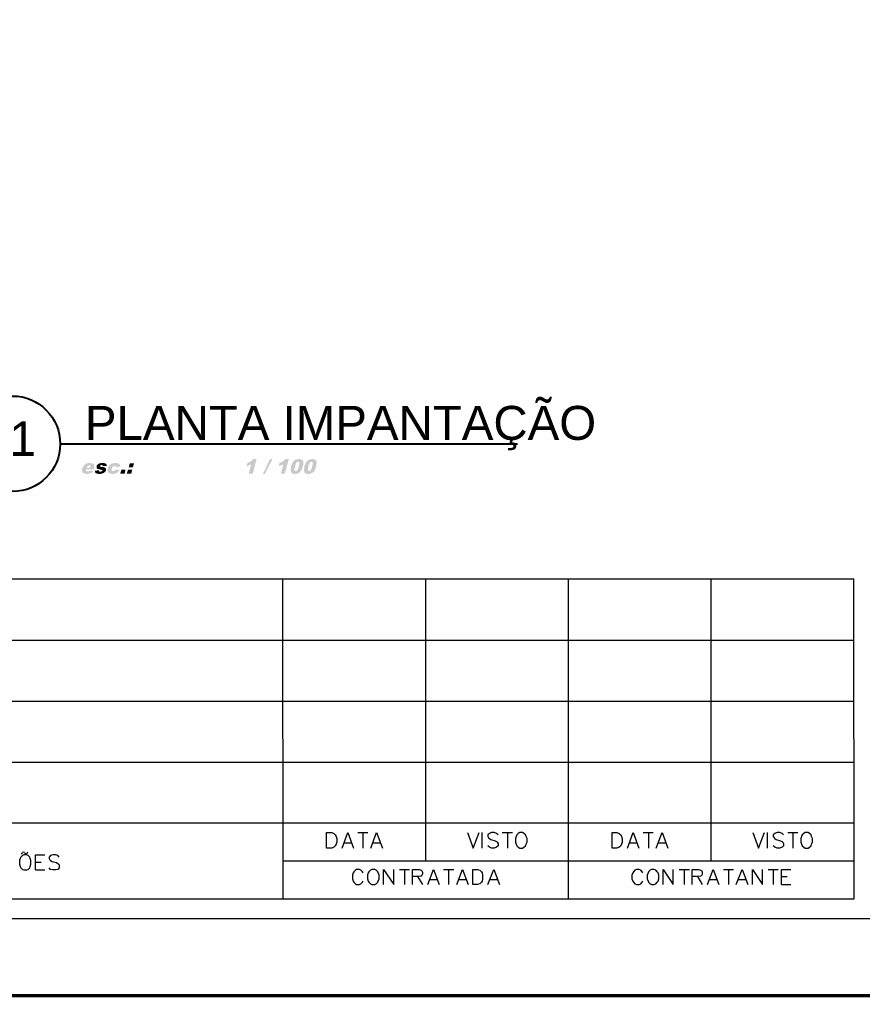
# Model space of a CAD drawing. Header units: millimetres. Extents: x 2928 to 3112, y 1220 to 1280.
# Drawn here: x 2983.33 to 2994.48, y 1220.29 to 1233.19 of the extents above; entities that cross this region are included whole.
import ezdxf
from ezdxf.xclip import XClip

# ---------------------------------------------------------------- set-up
doc = ezdxf.new("R2010")
doc.units = ezdxf.units.MM
doc.styles.add('Arial$001', font='arial.ttf', dxfattribs={"height": 3.564})

# ---------------------------------------------------------------- blocks, each defined once
blk = doc.blocks.new('MF1454BF0')
at = {"color": 7, "linetype": 'Continuous', "lineweight": 9, "true_color": 0x000007}
blk.add_lwpolyline([(840.46, 593.82), (0.56, 593.82), (0.56, 0.62), (840.46, 0.62)], close=True, dxfattribs=at)

msp = doc.modelspace()

# ---------------------------------------------------------------- hatches: boundary and pattern name
at = {"true_color": 0x000007}
h = msp.add_hatch(color=7, dxfattribs=at)
h.paths.add_polyline_path([(2984.3186, 1227.23675), (2984.21193, 1227.23675), (2984.21193, 1227.23342), (2984.21193, 1227.23009), (2984.21193, 1227.22675), (2984.21193, 1227.22342), (2984.21193, 1227.22009), (2984.21193, 1227.21675), (2984.21526, 1227.21675), (2984.21526, 1227.21342), (2984.2186, 1227.21009), (2984.22193, 1227.21009), (2984.22526, 1227.21009), (2984.2286, 1227.21009), (2984.23526, 1227.21009), (2984.2386, 1227.21009), (2984.24193, 1227.21009), (2984.24526, 1227.21009), (2984.24526, 1227.21342), (2984.2486, 1227.21342), (2984.25193, 1227.21675), (2984.25526, 1227.22009), (2984.2586, 1227.22009), (2984.3086, 1227.21675), (2984.30526, 1227.21342), (2984.30526, 1227.21009), (2984.30193, 1227.21009), (2984.2986, 1227.20675), (2984.2986, 1227.20342), (2984.29526, 1227.20342), (2984.29526, 1227.20009), (2984.2886, 1227.19675), (2984.28526, 1227.19342), (2984.28193, 1227.19342), (2984.2786, 1227.19009), (2984.27526, 1227.19009), (2984.27526, 1227.18675), (2984.27193, 1227.18675), (2984.2686, 1227.18675), (2984.26526, 1227.18342), (2984.26193, 1227.18342), (2984.2586, 1227.18009), (2984.25526, 1227.18009), (2984.25193, 1227.18009), (2984.2486, 1227.18009), (2984.24526, 1227.18009), (2984.24193, 1227.18009), (2984.23526, 1227.18009), (2984.23526, 1227.17675), (2984.2286, 1227.17675), (2984.22193, 1227.17675), (2984.2186, 1227.17675), (2984.21526, 1227.17675), (2984.21193, 1227.17675), (2984.2086, 1227.17675), (2984.20526, 1227.18009), (2984.20193, 1227.18009), (2984.1986, 1227.18009), (2984.19526, 1227.18009), (2984.19193, 1227.18009), (2984.1886, 1227.18009), (2984.18526, 1227.18342), (2984.18193, 1227.18342), (2984.18193, 1227.18675), (2984.1786, 1227.18675), (2984.17526, 1227.18675), (2984.17526, 1227.19009), (2984.17193, 1227.19342), (2984.1686, 1227.19342), (2984.1686, 1227.19675), (2984.16526, 1227.19675), (2984.16526, 1227.20009), (2984.16193, 1227.20342), (2984.16193, 1227.20675), (2984.16193, 1227.21009), (2984.1586, 1227.21342), (2984.1586, 1227.21675), (2984.1586, 1227.22009), (2984.1586, 1227.22342), (2984.1586, 1227.22675), (2984.1586, 1227.23009), (2984.1586, 1227.23342), (2984.1586, 1227.23675), (2984.1586, 1227.24009), (2984.1586, 1227.24342), (2984.16193, 1227.24675), (2984.16193, 1227.25009), (2984.16193, 1227.25342), (2984.16193, 1227.25675), (2984.16526, 1227.26009), (2984.16526, 1227.26342), (2984.1686, 1227.26342), (2984.1686, 1227.27009), (2984.17193, 1227.27342), (2984.17526, 1227.27675), (2984.17526, 1227.28009), (2984.1786, 1227.28342), (2984.18193, 1227.28675), (2984.18526, 1227.29009), (2984.1886, 1227.29342), (2984.19193, 1227.29676), (2984.19193, 1227.30009), (2984.19526, 1227.30009), (2984.1986, 1227.30342), (2984.20193, 1227.30342), (2984.20526, 1227.30676), (2984.20526, 1227.31009), (2984.21193, 1227.31009), (2984.21526, 1227.31009), (2984.21526, 1227.31342), (2984.2186, 1227.31342), (2984.22193, 1227.31676), (2984.22526, 1227.31676), (2984.2286, 1227.31676), (2984.23193, 1227.31676), (2984.23526, 1227.31676), (2984.2386, 1227.32009), (2984.24193, 1227.32009), (2984.24526, 1227.32009), (2984.2486, 1227.32009), (2984.25193, 1227.32009), (2984.25526, 1227.32009), (2984.2586, 1227.32009), (2984.26193, 1227.32009), (2984.26526, 1227.32009), (2984.2686, 1227.32009), (2984.27193, 1227.32009), (2984.27526, 1227.32009), (2984.2786, 1227.32009), (2984.28193, 1227.32009), (2984.28193, 1227.31676), (2984.28526, 1227.31676), (2984.2886, 1227.31676), (2984.29193, 1227.31676), (2984.29526, 1227.31676), (2984.2986, 1227.31342), (2984.30193, 1227.31009), (2984.30526, 1227.31009), (2984.3086, 1227.30676), (2984.31193, 1227.30342), (2984.31193, 1227.30009), (2984.31526, 1227.30009), (2984.3186, 1227.29676), (2984.3186, 1227.29342), (2984.3186, 1227.28675), (2984.32193, 1227.28675), (2984.32193, 1227.28342), (2984.32193, 1227.28009), (2984.32193, 1227.27675), (2984.32193, 1227.27342), (2984.32193, 1227.27009), (2984.32193, 1227.26675), (2984.32193, 1227.26342), (2984.32193, 1227.26009), (2984.32193, 1227.25675), (2984.32193, 1227.25342), (2984.32193, 1227.25009), (2984.3186, 1227.25009), (2984.3186, 1227.24675), (2984.3186, 1227.24342), (2984.3186, 1227.24009)])
h.paths.add_polyline_path([(2984.2686, 1227.26009), (2984.2686, 1227.26342), (2984.2686, 1227.26675), (2984.2686, 1227.27009), (2984.2686, 1227.27342), (2984.2686, 1227.27675), (2984.2686, 1227.28009), (2984.2686, 1227.28342), (2984.26526, 1227.28342), (2984.26526, 1227.28675), (2984.26193, 1227.28675), (2984.2586, 1227.28675), (2984.25526, 1227.29009), (2984.25193, 1227.29009), (2984.2486, 1227.29009), (2984.24526, 1227.29009), (2984.24526, 1227.28675), (2984.24193, 1227.28675), (2984.2386, 1227.28675), (2984.23526, 1227.28675), (2984.23526, 1227.28342), (2984.23193, 1227.28009), (2984.2286, 1227.28009), (2984.2286, 1227.27675), (2984.22526, 1227.27342), (2984.22193, 1227.27009), (2984.22193, 1227.26675), (2984.2186, 1227.26342), (2984.2186, 1227.26009)])
for points in [[(2984.3286, 1227.22009), (2984.38193, 1227.22342), (2984.38193, 1227.22009), (2984.38193, 1227.21675), (2984.38193, 1227.21342), (2984.38193, 1227.21009), (2984.38527, 1227.21009), (2984.3886, 1227.21009), (2984.39193, 1227.20675), (2984.39527, 1227.20675), (2984.40193, 1227.20675), (2984.3986, 1227.20675), (2984.40193, 1227.20675), (2984.40527, 1227.20675), (2984.4086, 1227.20675), (2984.41193, 1227.20675), (2984.41193, 1227.21009), (2984.41527, 1227.21009), (2984.4186, 1227.21009), (2984.4186, 1227.21342), (2984.42193, 1227.21675), (2984.42527, 1227.21675), (2984.42527, 1227.22009), (2984.42527, 1227.22342), (2984.42527, 1227.22675), (2984.42193, 1227.22675), (2984.4186, 1227.22675), (2984.4186, 1227.23009), (2984.41527, 1227.23009), (2984.41193, 1227.23009), (2984.4086, 1227.23342), (2984.40527, 1227.23342), (2984.40193, 1227.23342), (2984.39527, 1227.23342), (2984.3886, 1227.23342), (2984.3886, 1227.23675), (2984.38193, 1227.23675), (2984.3786, 1227.23675), (2984.37527, 1227.24009), (2984.37193, 1227.24009), (2984.3686, 1227.24009), (2984.36527, 1227.24009), (2984.36527, 1227.24342), (2984.36193, 1227.24342), (2984.3586, 1227.24675), (2984.35527, 1227.24675), (2984.35527, 1227.25009), (2984.35193, 1227.25009), (2984.35193, 1227.25342), (2984.3486, 1227.25675), (2984.3486, 1227.26009), (2984.3486, 1227.26342), (2984.3486, 1227.26675), (2984.3486, 1227.27009), (2984.3486, 1227.27342), (2984.3486, 1227.27675), (2984.3486, 1227.28009), (2984.3486, 1227.28342), (2984.35193, 1227.28675), (2984.35193, 1227.29009), (2984.35527, 1227.29342), (2984.3586, 1227.29676), (2984.3586, 1227.30009), (2984.36193, 1227.30009), (2984.36527, 1227.30342), (2984.3686, 1227.30676), (2984.37193, 1227.30676), (2984.37527, 1227.31009), (2984.3786, 1227.31009), (2984.38193, 1227.31342), (2984.38527, 1227.31676), (2984.3886, 1227.31676), (2984.39193, 1227.31676), (2984.39527, 1227.31676), (2984.3986, 1227.31676), (2984.40193, 1227.31676), (2984.40193, 1227.32009), (2984.40527, 1227.32009), (2984.41193, 1227.32009), (2984.41527, 1227.32009), (2984.4186, 1227.32009), (2984.42193, 1227.32009), (2984.42527, 1227.32009), (2984.4286, 1227.32009), (2984.43193, 1227.32009), (2984.43527, 1227.32009), (2984.4386, 1227.32009), (2984.44193, 1227.32009), (2984.44527, 1227.32009), (2984.4486, 1227.32009), (2984.45193, 1227.32009), (2984.45527, 1227.31676), (2984.4586, 1227.31676), (2984.46193, 1227.31676), (2984.46527, 1227.31676), (2984.4686, 1227.31342), (2984.47193, 1227.31342), (2984.47193, 1227.31009), (2984.47527, 1227.31009), (2984.4786, 1227.30676), (2984.4786, 1227.30342), (2984.4786, 1227.30009), (2984.48193, 1227.30009), (2984.48193, 1227.29676), (2984.48193, 1227.29342), (2984.48193, 1227.29009), (2984.48193, 1227.28675), (2984.48527, 1227.28675), (2984.48527, 1227.28342), (2984.43527, 1227.28009), (2984.43193, 1227.28342), (2984.43193, 1227.28675), (2984.4286, 1227.28675), (2984.4286, 1227.29009), (2984.42527, 1227.29009), (2984.42527, 1227.29342), (2984.42193, 1227.29342), (2984.4186, 1227.29342), (2984.41193, 1227.29342), (2984.40527, 1227.29342), (2984.40527, 1227.29009), (2984.40193, 1227.29009), (2984.40193, 1227.28675), (2984.3986, 1227.28675), (2984.39527, 1227.28342), (2984.39527, 1227.28009), (2984.39527, 1227.27675), (2984.3986, 1227.27342), (2984.40193, 1227.27342), (2984.40527, 1227.27342), (2984.4086, 1227.27009), (2984.41193, 1227.27009), (2984.41527, 1227.27009), (2984.4186, 1227.27009), (2984.42193, 1227.27009), (2984.42527, 1227.27009), (2984.4286, 1227.27009), (2984.43193, 1227.27009), (2984.43527, 1227.26675), (2984.4386, 1227.26675), (2984.44193, 1227.26675), (2984.44527, 1227.26342), (2984.4486, 1227.26342), (2984.45193, 1227.26342), (2984.45527, 1227.26342), (2984.4586, 1227.26342), (2984.4586, 1227.26009), (2984.46193, 1227.26009), (2984.46527, 1227.25675), (2984.4686, 1227.25342), (2984.47193, 1227.25009), (2984.47193, 1227.24675), (2984.47527, 1227.24009), (2984.47527, 1227.23675), (2984.47527, 1227.23342), (2984.47527, 1227.23009), (2984.47527, 1227.22675), (2984.47193, 1227.22009), (2984.47193, 1227.21675), (2984.4686, 1227.21342), (2984.46527, 1227.21009), (2984.46527, 1227.20675), (2984.46527, 1227.20342), (2984.46193, 1227.20342), (2984.4586, 1227.20342), (2984.4586, 1227.20009), (2984.4586, 1227.19675), (2984.45527, 1227.19675), (2984.45193, 1227.19342), (2984.4486, 1227.19342), (2984.44527, 1227.19009), (2984.44193, 1227.18675), (2984.43527, 1227.18675), (2984.43527, 1227.18342), (2984.43193, 1227.18342), (2984.4286, 1227.18342), (2984.42527, 1227.18009), (2984.42193, 1227.18009), (2984.4186, 1227.18009), (2984.41527, 1227.18009), (2984.41193, 1227.18009), (2984.4086, 1227.18009), (2984.40527, 1227.18009), (2984.40193, 1227.17675), (2984.39527, 1227.17675), (2984.3886, 1227.17675), (2984.38527, 1227.17675), (2984.38193, 1227.17675), (2984.3786, 1227.17675), (2984.37527, 1227.17675), (2984.37193, 1227.18009), (2984.3686, 1227.18009), (2984.36527, 1227.18009), (2984.36193, 1227.18009), (2984.3586, 1227.18009), (2984.35527, 1227.18009), (2984.35193, 1227.18009), (2984.3486, 1227.18342), (2984.34527, 1227.18342), (2984.34193, 1227.18675), (2984.3386, 1227.18675), (2984.33527, 1227.19009), (2984.33527, 1227.19342), (2984.33193, 1227.19342), (2984.33193, 1227.19675), (2984.3286, 1227.19675), (2984.3286, 1227.20009), (2984.3286, 1227.20342), (2984.3286, 1227.20675), (2984.3286, 1227.21009), (2984.3286, 1227.21675), (2984.32526, 1227.21675)], [(2984.60194, 1227.23342), (2984.65194, 1227.22675), (2984.6486, 1227.22675), (2984.6486, 1227.22342), (2984.6486, 1227.22009), (2984.64527, 1227.21675), (2984.64194, 1227.21675), (2984.64194, 1227.21342), (2984.64194, 1227.21009), (2984.6386, 1227.21009), (2984.6386, 1227.20675), (2984.63527, 1227.20342), (2984.63194, 1227.20342), (2984.6286, 1227.20009), (2984.62527, 1227.19675), (2984.62194, 1227.19342), (2984.6186, 1227.19342), (2984.61527, 1227.19009), (2984.61194, 1227.18675), (2984.6086, 1227.18675), (2984.60194, 1227.18342), (2984.5986, 1227.18009), (2984.59527, 1227.18009), (2984.59194, 1227.18009), (2984.5886, 1227.18009), (2984.58527, 1227.18009), (2984.58194, 1227.18009), (2984.5786, 1227.18009), (2984.57194, 1227.17675), (2984.5686, 1227.17675), (2984.56527, 1227.17675), (2984.56194, 1227.17675), (2984.5586, 1227.17675), (2984.55527, 1227.17675), (2984.55193, 1227.17675), (2984.5486, 1227.18009), (2984.54527, 1227.18009), (2984.54193, 1227.18009), (2984.5386, 1227.18009), (2984.53527, 1227.18009), (2984.53193, 1227.18009), (2984.5286, 1227.18009), (2984.52527, 1227.18342), (2984.52193, 1227.18342), (2984.5186, 1227.18675), (2984.51527, 1227.18675), (2984.51193, 1227.19009), (2984.5086, 1227.19342), (2984.50527, 1227.19675), (2984.50193, 1227.20009), (2984.50193, 1227.20342), (2984.4986, 1227.20675), (2984.4986, 1227.21009), (2984.49527, 1227.21342), (2984.49527, 1227.21675), (2984.49527, 1227.22009), (2984.49527, 1227.22342), (2984.49527, 1227.22675), (2984.49527, 1227.23009), (2984.49527, 1227.23342), (2984.49527, 1227.23675), (2984.49527, 1227.24009), (2984.4986, 1227.24342), (2984.4986, 1227.24675), (2984.4986, 1227.25009), (2984.50193, 1227.25009), (2984.50193, 1227.25342), (2984.50193, 1227.25675), (2984.50193, 1227.26009), (2984.50193, 1227.26342), (2984.50527, 1227.26342), (2984.5086, 1227.27009), (2984.5086, 1227.27342), (2984.51193, 1227.27675), (2984.51193, 1227.28009), (2984.51527, 1227.28342), (2984.5186, 1227.28675), (2984.52193, 1227.29009), (2984.52527, 1227.29342), (2984.5286, 1227.29676), (2984.53193, 1227.30009), (2984.53527, 1227.30342), (2984.54193, 1227.30342), (2984.54193, 1227.30676), (2984.54527, 1227.31009), (2984.5486, 1227.31009), (2984.55527, 1227.31342), (2984.56194, 1227.31676), (2984.56527, 1227.31676), (2984.5686, 1227.31676), (2984.57194, 1227.31676), (2984.5786, 1227.32009), (2984.58194, 1227.32009), (2984.58527, 1227.32009), (2984.5886, 1227.32009), (2984.59527, 1227.32009), (2984.5986, 1227.32009), (2984.60194, 1227.32009), (2984.60527, 1227.32009), (2984.6086, 1227.32009), (2984.61527, 1227.32009), (2984.6186, 1227.32009), (2984.62194, 1227.31676), (2984.62527, 1227.31676), (2984.6286, 1227.31676), (2984.63194, 1227.31676), (2984.63527, 1227.31676), (2984.6386, 1227.31342), (2984.64194, 1227.31009), (2984.64527, 1227.31009), (2984.6486, 1227.30676), (2984.6486, 1227.30342), (2984.6486, 1227.30676), (2984.65194, 1227.30342), (2984.65527, 1227.30009), (2984.65527, 1227.29676), (2984.65527, 1227.29342), (2984.6586, 1227.29342), (2984.6586, 1227.29009), (2984.6586, 1227.28675), (2984.66194, 1227.28675), (2984.66194, 1227.28342), (2984.66194, 1227.28009), (2984.66194, 1227.27342), (2984.6086, 1227.26675), (2984.6086, 1227.27009), (2984.6086, 1227.27342), (2984.6086, 1227.27675), (2984.6086, 1227.28009), (2984.60527, 1227.28009), (2984.60194, 1227.28009), (2984.5986, 1227.28342), (2984.59527, 1227.28342), (2984.59194, 1227.28342), (2984.5886, 1227.28342), (2984.58527, 1227.28342), (2984.58194, 1227.28342), (2984.5786, 1227.28342), (2984.5786, 1227.28009), (2984.57527, 1227.28009), (2984.57194, 1227.28009), (2984.5686, 1227.27675), (2984.56527, 1227.27342), (2984.56527, 1227.27675), (2984.56527, 1227.27342), (2984.56194, 1227.27009), (2984.5586, 1227.26342), (2984.55527, 1227.26342), (2984.55527, 1227.26009), (2984.55527, 1227.25675), (2984.55193, 1227.25009), (2984.55193, 1227.24675), (2984.5486, 1227.24342), (2984.5486, 1227.24009), (2984.5486, 1227.23342), (2984.5486, 1227.23009), (2984.5486, 1227.22675), (2984.5486, 1227.22342), (2984.55193, 1227.22009), (2984.55193, 1227.22342), (2984.55527, 1227.22009), (2984.55527, 1227.21675), (2984.5586, 1227.21675), (2984.56194, 1227.21675), (2984.56194, 1227.21342), (2984.56527, 1227.21342), (2984.57194, 1227.21342), (2984.57527, 1227.21342), (2984.5786, 1227.21342), (2984.58194, 1227.21675), (2984.58527, 1227.21675), (2984.5886, 1227.21675), (2984.5886, 1227.22009), (2984.59194, 1227.22009), (2984.59527, 1227.22342), (2984.59527, 1227.22675), (2984.5986, 1227.22675), (2984.60194, 1227.23009)], [(2986.4653, 1227.37342), (2986.41529, 1227.18009), (2986.36196, 1227.18009), (2986.39529, 1227.30676), (2986.39196, 1227.30342), (2986.38863, 1227.30342), (2986.38529, 1227.30009), (2986.38196, 1227.30009), (2986.37863, 1227.29676), (2986.37529, 1227.29676), (2986.37529, 1227.29342), (2986.37196, 1227.29342), (2986.36863, 1227.29342), (2986.36529, 1227.29009), (2986.36196, 1227.29009), (2986.36196, 1227.28675), (2986.35863, 1227.28675), (2986.35529, 1227.28675), (2986.34863, 1227.28675), (2986.34863, 1227.28342), (2986.34529, 1227.28342), (2986.34196, 1227.28009), (2986.33863, 1227.28009), (2986.33529, 1227.28009), (2986.33196, 1227.28009), (2986.34529, 1227.32342), (2986.34863, 1227.32342), (2986.35196, 1227.32342), (2986.35529, 1227.32676), (2986.35863, 1227.32676), (2986.36196, 1227.32676), (2986.36529, 1227.32676), (2986.36863, 1227.33009), (2986.36863, 1227.33342), (2986.37529, 1227.33342), (2986.37863, 1227.33342), (2986.37863, 1227.33676), (2986.38196, 1227.33676), (2986.38529, 1227.34009), (2986.38863, 1227.34009), (2986.39196, 1227.34342), (2986.39196, 1227.34676), (2986.39529, 1227.34676), (2986.39863, 1227.34676), (2986.40196, 1227.35009), (2986.40196, 1227.35342), (2986.40529, 1227.35342), (2986.40863, 1227.35676), (2986.41196, 1227.36009), (2986.41529, 1227.36342), (2986.41529, 1227.36676), (2986.41863, 1227.37009), (2986.42196, 1227.37009), (2986.42196, 1227.37342)], [(2986.6453, 1227.37342), (2986.6753, 1227.37342), (2986.5753, 1227.17675), (2986.54863, 1227.17675)], [(2986.89197, 1227.37342), (2986.83863, 1227.18009), (2986.78863, 1227.18009), (2986.81863, 1227.30676), (2986.81863, 1227.30342), (2986.8153, 1227.30342), (2986.81197, 1227.30009), (2986.80863, 1227.30009), (2986.8053, 1227.30009), (2986.8053, 1227.29676), (2986.80197, 1227.29676), (2986.79863, 1227.29342), (2986.7953, 1227.29342), (2986.79197, 1227.29009), (2986.78863, 1227.29009), (2986.78863, 1227.28675), (2986.78197, 1227.28675), (2986.77863, 1227.28675), (2986.7753, 1227.28675), (2986.77197, 1227.28342), (2986.76863, 1227.28009), (2986.7653, 1227.28009), (2986.76197, 1227.28009), (2986.75863, 1227.28009), (2986.76863, 1227.32342), (2986.77197, 1227.32342), (2986.7753, 1227.32342), (2986.77863, 1227.32342), (2986.78197, 1227.32676), (2986.7853, 1227.32676), (2986.78863, 1227.32676), (2986.7953, 1227.33009), (2986.7953, 1227.33342), (2986.79863, 1227.33342), (2986.80197, 1227.33342), (2986.8053, 1227.33676), (2986.80863, 1227.33676), (2986.81197, 1227.34009), (2986.8153, 1227.34009), (2986.81863, 1227.34342), (2986.81863, 1227.34676), (2986.82197, 1227.34676), (2986.8253, 1227.34676), (2986.8253, 1227.35009), (2986.82863, 1227.35342), (2986.83197, 1227.35676), (2986.8353, 1227.35676), (2986.8353, 1227.36009), (2986.83863, 1227.36342), (2986.84197, 1227.36342), (2986.84197, 1227.36676), (2986.8453, 1227.37009), (2986.84863, 1227.37009), (2986.84863, 1227.37342)], [(2984.6786, 1227.23342), (2984.73194, 1227.23342), (2984.72194, 1227.18009), (2984.66194, 1227.18009)]]:
    msp.add_hatch(color=7, dxfattribs=at).paths.add_polyline_path(points)
h = msp.add_hatch(color=7, dxfattribs=at)
h.paths.add_polyline_path([(2984.7886, 1227.31676), (2984.84527, 1227.31676), (2984.82861, 1227.26342), (2984.77527, 1227.26342)])
h.paths.add_polyline_path([(2984.76527, 1227.23342), (2984.82194, 1227.23342), (2984.80861, 1227.18009), (2984.7486, 1227.18009)])
h = msp.add_hatch(color=7, dxfattribs=at)
h.paths.add_polyline_path([(2986.92197, 1227.27342), (2986.9253, 1227.28009), (2986.9253, 1227.28342), (2986.9253, 1227.28675), (2986.9253, 1227.29009), (2986.9253, 1227.29342), (2986.92864, 1227.29676), (2986.92864, 1227.30009), (2986.93197, 1227.30009), (2986.93197, 1227.30342), (2986.93197, 1227.30676), (2986.9353, 1227.31009), (2986.9353, 1227.31342), (2986.9353, 1227.31676), (2986.93864, 1227.32009), (2986.94197, 1227.32342), (2986.94197, 1227.32676), (2986.94197, 1227.33009), (2986.9453, 1227.33342), (2986.94864, 1227.33342), (2986.94864, 1227.33676), (2986.94864, 1227.34009), (2986.95197, 1227.34009), (2986.9553, 1227.34342), (2986.9553, 1227.34676), (2986.95864, 1227.34676), (2986.95864, 1227.35009), (2986.96197, 1227.35009), (2986.96197, 1227.35342), (2986.9653, 1227.35342), (2986.96864, 1227.35676), (2986.97197, 1227.35676), (2986.9753, 1227.36009), (2986.97864, 1227.36342), (2986.98197, 1227.36342), (2986.9853, 1227.36342), (2986.9853, 1227.36676), (2986.98864, 1227.36676), (2986.99197, 1227.36676), (2986.9953, 1227.37009), (2986.99864, 1227.37009), (2987.00197, 1227.37009), (2987.0053, 1227.37009), (2987.00864, 1227.37009), (2987.01197, 1227.37009), (2987.0153, 1227.37342), (2987.01864, 1227.37342), (2987.02197, 1227.37342), (2987.0253, 1227.37342), (2987.03197, 1227.37342), (2987.0353, 1227.37342), (2987.03864, 1227.37342), (2987.04197, 1227.37009), (2987.0453, 1227.37009), (2987.04864, 1227.37009), (2987.05197, 1227.37009), (2987.0553, 1227.37009), (2987.05864, 1227.36676), (2987.06197, 1227.36676), (2987.06197, 1227.36342), (2987.0653, 1227.36342), (2987.06864, 1227.36342), (2987.06864, 1227.36009), (2987.07197, 1227.35676), (2987.07197, 1227.36009), (2987.07197, 1227.35676), (2987.0753, 1227.35342), (2987.07864, 1227.35009), (2987.07864, 1227.34676), (2987.07864, 1227.34342), (2987.08197, 1227.34009), (2987.08197, 1227.33676), (2987.08197, 1227.33342), (2987.0853, 1227.33009), (2987.0853, 1227.32676), (2987.0853, 1227.32342), (2987.0853, 1227.32009), (2987.0853, 1227.31676), (2987.0853, 1227.31342), (2987.08197, 1227.31009), (2987.08197, 1227.30676), (2987.08197, 1227.30342), (2987.08197, 1227.30009), (2987.08197, 1227.29342), (2987.07864, 1227.29342), (2987.07864, 1227.29009), (2987.07864, 1227.28675), (2987.07864, 1227.28342), (2987.07864, 1227.28009), (2987.07864, 1227.27675), (2987.0753, 1227.27342), (2987.0753, 1227.27009), (2987.07197, 1227.26675), (2987.07197, 1227.26342), (2987.07197, 1227.26009), (2987.07197, 1227.25675), (2987.06864, 1227.25342), (2987.06864, 1227.25009), (2987.06864, 1227.24675), (2987.0653, 1227.24342), (2987.0653, 1227.24009), (2987.06197, 1227.23675), (2987.06197, 1227.23342), (2987.05864, 1227.23009), (2987.05864, 1227.22675), (2987.0553, 1227.22675), (2987.0553, 1227.22009), (2987.05197, 1227.21675), (2987.04864, 1227.21342), (2987.04864, 1227.21009), (2987.0453, 1227.21009), (2987.04197, 1227.20675), (2987.04197, 1227.20342), (2987.03864, 1227.20342), (2987.03864, 1227.20009), (2987.0353, 1227.19675), (2987.03197, 1227.19675), (2987.03197, 1227.19342), (2987.02864, 1227.19342), (2987.0253, 1227.19342), (2987.0253, 1227.19009), (2987.02197, 1227.19009), (2987.01864, 1227.18675), (2987.0153, 1227.18675), (2987.01197, 1227.18342), (2987.00864, 1227.18342), (2987.0053, 1227.18009), (2987.00197, 1227.18009), (2986.99864, 1227.18009), (2986.9953, 1227.18009), (2986.99197, 1227.18009), (2986.98864, 1227.18009), (2986.9853, 1227.18009), (2986.9853, 1227.17675), (2986.97864, 1227.17675), (2986.97197, 1227.17675), (2986.96864, 1227.17675), (2986.9653, 1227.17675), (2986.96197, 1227.17675), (2986.95864, 1227.18009), (2986.9553, 1227.18009), (2986.95197, 1227.18009), (2986.94864, 1227.18009), (2986.9453, 1227.18009), (2986.94197, 1227.18009), (2986.94197, 1227.18342), (2986.93864, 1227.18342), (2986.9353, 1227.18675), (2986.93197, 1227.18675), (2986.93197, 1227.19009), (2986.92864, 1227.19009), (2986.92864, 1227.19342), (2986.9253, 1227.19342), (2986.9253, 1227.19675), (2986.92197, 1227.19675), (2986.92197, 1227.20009), (2986.91864, 1227.20342), (2986.91864, 1227.20675), (2986.91864, 1227.21009), (2986.9153, 1227.21342), (2986.9153, 1227.21675), (2986.9153, 1227.22009), (2986.9153, 1227.22675), (2986.9153, 1227.23009), (2986.9153, 1227.23342), (2986.9153, 1227.23675), (2986.9153, 1227.24009), (2986.9153, 1227.24342), (2986.9153, 1227.24675), (2986.91864, 1227.25009), (2986.91864, 1227.25342), (2986.91864, 1227.25675), (2986.91864, 1227.26009), (2986.91864, 1227.26342), (2986.91864, 1227.26675), (2986.91864, 1227.27009), (2986.92197, 1227.27342), (2986.92197, 1227.27675)])
h.paths.add_polyline_path([(2986.9753, 1227.27342), (2986.97197, 1227.27342), (2986.97197, 1227.27009), (2986.97197, 1227.26342), (2986.97197, 1227.25675), (2986.96864, 1227.25675), (2986.96864, 1227.25009), (2986.96864, 1227.24675), (2986.9653, 1227.24675), (2986.9653, 1227.24009), (2986.9653, 1227.23675), (2986.9653, 1227.23342), (2986.9653, 1227.23009), (2986.9653, 1227.22675), (2986.96864, 1227.22342), (2986.96864, 1227.22009), (2986.97197, 1227.22009), (2986.97197, 1227.21675), (2986.9753, 1227.21675), (2986.97864, 1227.21342), (2986.98197, 1227.21342), (2986.9853, 1227.21342), (2986.98864, 1227.21342), (2986.98864, 1227.21675), (2986.99197, 1227.21675), (2986.9953, 1227.21675), (2986.99864, 1227.22009), (2987.00197, 1227.22009), (2987.00197, 1227.22342), (2987.0053, 1227.22675), (2987.00864, 1227.22675), (2987.00864, 1227.23342), (2987.01197, 1227.23675), (2987.01197, 1227.24009), (2987.0153, 1227.24009), (2987.0153, 1227.24342), (2987.0153, 1227.24675), (2987.0153, 1227.25009), (2987.01864, 1227.25009), (2987.01864, 1227.25342), (2987.01864, 1227.25675), (2987.01864, 1227.26009), (2987.01864, 1227.26342), (2987.02197, 1227.26675), (2987.02197, 1227.27009), (2987.0253, 1227.27342), (2987.0253, 1227.27675), (2987.0253, 1227.28009), (2987.0253, 1227.28675), (2987.02864, 1227.28675), (2987.02864, 1227.29342), (2987.02864, 1227.30009), (2987.03197, 1227.30009), (2987.03197, 1227.30342), (2987.03197, 1227.30676), (2987.03197, 1227.31009), (2987.03197, 1227.31342), (2987.03197, 1227.31676), (2987.03197, 1227.32009), (2987.03197, 1227.32342), (2987.03197, 1227.32676), (2987.03197, 1227.33009), (2987.02864, 1227.33342), (2987.0253, 1227.33342), (2987.0253, 1227.33676), (2987.02197, 1227.33676), (2987.01864, 1227.33676), (2987.0153, 1227.33676), (2987.00864, 1227.33676), (2987.0053, 1227.33342), (2987.00197, 1227.33342), (2986.99864, 1227.33009), (2986.9953, 1227.32676), (2986.99197, 1227.32342), (2986.98864, 1227.32342), (2986.98864, 1227.32009), (2986.98864, 1227.31676), (2986.98864, 1227.31342), (2986.9853, 1227.31009), (2986.9853, 1227.30676), (2986.9853, 1227.30342), (2986.98197, 1227.30009), (2986.97864, 1227.29676), (2986.97864, 1227.29342), (2986.97864, 1227.29009), (2986.97864, 1227.28675), (2986.9753, 1227.28342), (2986.9753, 1227.28009), (2986.9753, 1227.27342), (2986.9753, 1227.27675)])
h = msp.add_hatch(color=7, dxfattribs=at)
h.paths.add_polyline_path([(2987.09864, 1227.27342), (2987.09864, 1227.28009), (2987.10197, 1227.28342), (2987.10197, 1227.28675), (2987.10197, 1227.29009), (2987.10197, 1227.29342), (2987.1053, 1227.29676), (2987.1053, 1227.30009), (2987.10864, 1227.30009), (2987.10864, 1227.30342), (2987.10864, 1227.30676), (2987.10864, 1227.31009), (2987.11197, 1227.31342), (2987.11197, 1227.31676), (2987.1153, 1227.31676), (2987.1153, 1227.32009), (2987.1153, 1227.32342), (2987.11864, 1227.32676), (2987.12197, 1227.33009), (2987.12197, 1227.33342), (2987.1253, 1227.33676), (2987.1253, 1227.34009), (2987.12864, 1227.34009), (2987.13197, 1227.34342), (2987.13197, 1227.34676), (2987.13531, 1227.35009), (2987.13864, 1227.35009), (2987.13864, 1227.35342), (2987.14197, 1227.35342), (2987.14531, 1227.35676), (2987.14864, 1227.35676), (2987.14864, 1227.36009), (2987.15197, 1227.36342), (2987.15531, 1227.36342), (2987.15864, 1227.36342), (2987.16197, 1227.36342), (2987.16197, 1227.36676), (2987.16531, 1227.36676), (2987.16864, 1227.36676), (2987.16864, 1227.37009), (2987.17531, 1227.37009), (2987.17864, 1227.37009), (2987.18197, 1227.37009), (2987.18531, 1227.37009), (2987.19197, 1227.37342), (2987.19531, 1227.37342), (2987.19864, 1227.37342), (2987.20197, 1227.37342), (2987.20531, 1227.37342), (2987.20864, 1227.37342), (2987.21197, 1227.37342), (2987.21531, 1227.37342), (2987.21531, 1227.37009), (2987.22197, 1227.37009), (2987.22531, 1227.37009), (2987.22864, 1227.37009), (2987.23197, 1227.37009), (2987.23531, 1227.36676), (2987.23864, 1227.36676), (2987.23864, 1227.36342), (2987.24197, 1227.36342), (2987.24531, 1227.36342), (2987.24531, 1227.36009), (2987.24531, 1227.35676), (2987.24864, 1227.35676), (2987.25197, 1227.35676), (2987.25197, 1227.35342), (2987.25197, 1227.35009), (2987.25531, 1227.34676), (2987.25531, 1227.34342), (2987.25531, 1227.34009), (2987.25864, 1227.33676), (2987.25864, 1227.33342), (2987.25864, 1227.33009), (2987.25864, 1227.32676), (2987.25864, 1227.32342), (2987.25864, 1227.32009), (2987.25864, 1227.31676), (2987.25864, 1227.31342), (2987.25864, 1227.31009), (2987.25864, 1227.30676), (2987.25864, 1227.30342), (2987.25531, 1227.30009), (2987.25531, 1227.29342), (2987.25531, 1227.29009), (2987.25531, 1227.28675), (2987.25531, 1227.28342), (2987.25531, 1227.28009), (2987.25197, 1227.28009), (2987.25197, 1227.27675), (2987.25197, 1227.27342), (2987.25197, 1227.27009), (2987.25197, 1227.26675), (2987.24864, 1227.26342), (2987.24864, 1227.26009), (2987.24531, 1227.25675), (2987.24531, 1227.25342), (2987.24531, 1227.25009), (2987.24531, 1227.24675), (2987.24197, 1227.24675), (2987.24197, 1227.24342), (2987.23864, 1227.24009), (2987.23864, 1227.23675), (2987.23864, 1227.23342), (2987.23531, 1227.23009), (2987.23197, 1227.22675), (2987.23197, 1227.22009), (2987.22864, 1227.21675), (2987.22864, 1227.21342), (2987.22531, 1227.21009), (2987.22197, 1227.21009), (2987.22197, 1227.20675), (2987.21864, 1227.20342), (2987.21531, 1227.20342), (2987.21531, 1227.20009), (2987.21197, 1227.19675), (2987.20864, 1227.19675), (2987.20864, 1227.19342), (2987.20531, 1227.19342), (2987.20197, 1227.19342), (2987.20197, 1227.19009), (2987.19864, 1227.19009), (2987.19864, 1227.18675), (2987.19531, 1227.18675), (2987.19197, 1227.18675), (2987.18531, 1227.18342), (2987.18197, 1227.18009), (2987.17864, 1227.18009), (2987.17531, 1227.18009), (2987.17197, 1227.18009), (2987.16864, 1227.18009), (2987.16531, 1227.18009), (2987.16197, 1227.18009), (2987.15864, 1227.17675), (2987.15531, 1227.17675), (2987.15197, 1227.17675), (2987.14864, 1227.17675), (2987.14531, 1227.17675), (2987.13864, 1227.17675), (2987.13531, 1227.18009), (2987.13197, 1227.18009), (2987.12864, 1227.18009), (2987.1253, 1227.18009), (2987.12197, 1227.18009), (2987.11864, 1227.18009), (2987.1153, 1227.18342), (2987.11197, 1227.18675), (2987.10864, 1227.18675), (2987.10864, 1227.19009), (2987.1053, 1227.19009), (2987.10197, 1227.19342), (2987.10197, 1227.19675), (2987.09864, 1227.19675), (2987.09864, 1227.20009), (2987.0953, 1227.20009), (2987.0953, 1227.20342), (2987.0953, 1227.20675), (2987.0953, 1227.21009), (2987.09197, 1227.21009), (2987.09197, 1227.21342), (2987.09197, 1227.21675), (2987.09197, 1227.22009), (2987.09197, 1227.22675), (2987.09197, 1227.23009), (2987.09197, 1227.23342), (2987.09197, 1227.23675), (2987.09197, 1227.24009), (2987.09197, 1227.24342), (2987.09197, 1227.24675), (2987.09197, 1227.25009), (2987.09197, 1227.25342), (2987.0953, 1227.25675), (2987.0953, 1227.26009), (2987.0953, 1227.26342), (2987.0953, 1227.26675), (2987.0953, 1227.27009), (2987.0953, 1227.27342), (2987.09864, 1227.27342), (2987.09864, 1227.27675)])
h.paths.add_polyline_path([(2987.14864, 1227.27342), (2987.14864, 1227.27009), (2987.14864, 1227.26342), (2987.14531, 1227.26342), (2987.14531, 1227.25675), (2987.14531, 1227.25009), (2987.14531, 1227.24675), (2987.14531, 1227.24009), (2987.14531, 1227.23675), (2987.14531, 1227.23342), (2987.14531, 1227.23009), (2987.14197, 1227.23009), (2987.14531, 1227.22675), (2987.14197, 1227.22675), (2987.14531, 1227.22342), (2987.14531, 1227.22009), (2987.14864, 1227.21675), (2987.15197, 1227.21342), (2987.15531, 1227.21342), (2987.15864, 1227.21342), (2987.16197, 1227.21342), (2987.16864, 1227.21675), (2987.17197, 1227.21675), (2987.17531, 1227.22009), (2987.17864, 1227.22009), (2987.17864, 1227.22342), (2987.18197, 1227.22675), (2987.18531, 1227.23342), (2987.18531, 1227.23675), (2987.18864, 1227.24009), (2987.19197, 1227.24342), (2987.19197, 1227.24675), (2987.19197, 1227.25009), (2987.19531, 1227.25342), (2987.19531, 1227.25675), (2987.19531, 1227.26009), (2987.19864, 1227.26342), (2987.19864, 1227.26675), (2987.19864, 1227.27009), (2987.19864, 1227.27342), (2987.20197, 1227.27675), (2987.20197, 1227.28009), (2987.20197, 1227.28675), (2987.20197, 1227.29342), (2987.20531, 1227.29342), (2987.20531, 1227.30009), (2987.20531, 1227.30342), (2987.20864, 1227.30676), (2987.20864, 1227.31009), (2987.20864, 1227.31342), (2987.20864, 1227.31676), (2987.20864, 1227.32009), (2987.20864, 1227.32342), (2987.20531, 1227.32676), (2987.20531, 1227.33009), (2987.20531, 1227.33342), (2987.20197, 1227.33342), (2987.19864, 1227.33676), (2987.19531, 1227.33676), (2987.19197, 1227.33676), (2987.18864, 1227.33676), (2987.18531, 1227.33676), (2987.18197, 1227.33342), (2987.17864, 1227.33342), (2987.17531, 1227.33009), (2987.17531, 1227.32676), (2987.17197, 1227.32676), (2987.16864, 1227.32342), (2987.16864, 1227.32009), (2987.16531, 1227.31676), (2987.16197, 1227.31342), (2987.16197, 1227.31009), (2987.16197, 1227.30676), (2987.15864, 1227.30342), (2987.15864, 1227.30009), (2987.15531, 1227.30009), (2987.15531, 1227.29676), (2987.15531, 1227.29342), (2987.15531, 1227.29009), (2987.15197, 1227.28675), (2987.15197, 1227.28342), (2987.15197, 1227.28009), (2987.14864, 1227.27342), (2987.14864, 1227.27675)])

# ---------------------------------------------------------------- linework, layer by layer
at = {"color": 7, "linetype": 'Continuous', "lineweight": 9, "true_color": 0x000007}
for points in [[(3012.20566, 1279.08083), (2931.06784, 1279.08083), (2931.06784, 1221.3), (3012.20566, 1221.3)], [(2994.36208, 1225.78673), (2979.26186, 1225.78673), (2979.26853, 1221.55667), (2994.36874, 1221.55667)], [(2987.39198, 1222.23002), (2987.39198, 1222.43335), (2987.45864, 1222.43335), (2987.48864, 1222.42002), (2987.50531, 1222.40335), (2987.51864, 1222.38335), (2987.52531, 1222.35668), (2987.52531, 1222.30668), (2987.51864, 1222.28002), (2987.50531, 1222.26002), (2987.48864, 1222.24002), (2987.45864, 1222.23002)], [(2989.94535, 1222.43335), (2989.92534, 1222.42002), (2989.90534, 1222.40335), (2989.89868, 1222.38335), (2989.88868, 1222.35668), (2989.88868, 1222.30668), (2989.89868, 1222.28002), (2989.90534, 1222.26002), (2989.92534, 1222.24002), (2989.94535, 1222.23002), (2989.98201, 1222.23002), (2990.00201, 1222.24002), (2990.02201, 1222.26002), (2990.03201, 1222.28002), (2990.04201, 1222.30668), (2990.04201, 1222.35668), (2990.03201, 1222.38335), (2990.02201, 1222.40335), (2990.00201, 1222.42002), (2989.98201, 1222.43335)], [(2991.1687, 1222.23002), (2991.1687, 1222.43335), (2991.23203, 1222.43335), (2991.26203, 1222.42002), (2991.28203, 1222.40335), (2991.29203, 1222.38335), (2991.30203, 1222.35668), (2991.30203, 1222.30668), (2991.29203, 1222.28002), (2991.28203, 1222.26002), (2991.26203, 1222.24002), (2991.23203, 1222.23002)], [(2993.72207, 1222.43335), (2993.70207, 1222.42002), (2993.68207, 1222.40335), (2993.67207, 1222.38335), (2993.66207, 1222.35668), (2993.66207, 1222.30668), (2993.67207, 1222.28002), (2993.68207, 1222.26002), (2993.70207, 1222.24002), (2993.72207, 1222.23002), (2993.75873, 1222.23002), (2993.77873, 1222.24002), (2993.79873, 1222.26002), (2993.8054, 1222.28002), (2993.8154, 1222.30668), (2993.8154, 1222.35668), (2993.8054, 1222.38335), (2993.79873, 1222.40335), (2993.77873, 1222.42002), (2993.75873, 1222.43335)], [(2983.38858, 1222.14001), (2983.36858, 1222.13001), (2983.34858, 1222.11001), (2983.33858, 1222.09001), (2983.32858, 1222.06335), (2983.32858, 1222.01668), (2983.33858, 1221.98668), (2983.34858, 1221.96668), (2983.36858, 1221.94668), (2983.38858, 1221.94001), (2983.42525, 1221.94001), (2983.44525, 1221.94668), (2983.46525, 1221.96668), (2983.47192, 1221.98668), (2983.48192, 1222.01668), (2983.48192, 1222.06335), (2983.47192, 1222.09001), (2983.46525, 1222.11001), (2983.44525, 1222.13001), (2983.42525, 1222.14001)], [(2987.99198, 1221.94668), (2987.97198, 1221.93668), (2987.95198, 1221.91668), (2987.94198, 1221.90001), (2987.93198, 1221.87001), (2987.93198, 1221.82334), (2987.94198, 1221.79334), (2987.95198, 1221.77668), (2987.97198, 1221.75668), (2987.99198, 1221.74668), (2988.02865, 1221.74668), (2988.04865, 1221.75668), (2988.06865, 1221.77668), (2988.07532, 1221.79334), (2988.08532, 1221.82334), (2988.08532, 1221.87001), (2988.07532, 1221.90001), (2988.06865, 1221.91668), (2988.04865, 1221.93668), (2988.02865, 1221.94668)], [(2989.32534, 1221.74668), (2989.32534, 1221.94668), (2989.38867, 1221.94668), (2989.41867, 1221.93668), (2989.43867, 1221.91668), (2989.44867, 1221.90001), (2989.45534, 1221.87001), (2989.45534, 1221.82334), (2989.44867, 1221.79334), (2989.43867, 1221.77668), (2989.41867, 1221.75668), (2989.38867, 1221.74668)], [(2991.6887, 1221.94668), (2991.6687, 1221.93668), (2991.6487, 1221.91668), (2991.64204, 1221.90001), (2991.63204, 1221.87001), (2991.63204, 1221.82334), (2991.64204, 1221.79334), (2991.6487, 1221.77668), (2991.6687, 1221.75668), (2991.6887, 1221.74668), (2991.72537, 1221.74668), (2991.74537, 1221.75668), (2991.76537, 1221.77668), (2991.77537, 1221.79334), (2991.78537, 1221.82334), (2991.78537, 1221.87001), (2991.77537, 1221.90001), (2991.76537, 1221.91668), (2991.74537, 1221.93668), (2991.72537, 1221.94668)]]:
    msp.add_lwpolyline(points, close=True, dxfattribs=at)
at = {"color": 7, "linetype": 'Continuous', "lineweight": -2, "true_color": 0x000007}
msp.add_lwpolyline([(2983.86859, 1227.57343), (2989.91201, 1227.57343), (2989.91201, 1227.57343)], dxfattribs=at)
at = {"color": 7, "linetype": 'Continuous', "lineweight": 9, "true_color": 0x000007}
for points in [[(2986.81863, 1221.55667), (2986.81197, 1225.78673), (2986.81197, 1225.78673)], [(2988.70533, 1222.06001), (2988.70199, 1225.78673), (2988.70199, 1225.78673)], [(2990.59202, 1221.55667), (2990.58869, 1225.78673), (2990.58869, 1225.78673)], [(2992.47871, 1222.06001), (2992.47871, 1225.78673), (2992.47871, 1225.78673)], [(2979.26519, 1224.98006), (2994.36541, 1224.98006), (2994.36541, 1224.98006)], [(2979.26519, 1224.98006), (2994.36541, 1224.98006), (2994.36541, 1224.98006)], [(2979.26853, 1224.17338), (2994.36874, 1224.17338), (2994.36874, 1224.17338)], [(2979.26853, 1223.3667), (2994.36874, 1223.3667), (2994.36874, 1223.3667)], [(2979.26853, 1222.56335), (2994.36874, 1222.56335), (2994.36874, 1222.56335)], [(2987.59531, 1222.23002), (2987.67198, 1222.43335), (2987.74865, 1222.23002)], [(2987.80531, 1222.43335), (2987.93865, 1222.43335), (2987.93865, 1222.43335)], [(2987.87198, 1222.43335), (2987.87198, 1222.23002), (2987.87198, 1222.23002)], [(2987.97532, 1222.23002), (2988.05198, 1222.43335), (2988.12865, 1222.23002)], [(2989.25534, 1222.43335), (2989.332, 1222.23002), (2989.40867, 1222.43335)], [(2989.44867, 1222.23002), (2989.44867, 1222.43335), (2989.44867, 1222.43335)], [(2989.65867, 1222.40335), (2989.63867, 1222.42002), (2989.60867, 1222.43335), (2989.57201, 1222.43335), (2989.54534, 1222.42002), (2989.52534, 1222.40335), (2989.52534, 1222.38335), (2989.53201, 1222.36335), (2989.54534, 1222.35668), (2989.56201, 1222.34335), (2989.62201, 1222.32668), (2989.63867, 1222.31668), (2989.64867, 1222.30668), (2989.65867, 1222.28668), (2989.65867, 1222.26002), (2989.63867, 1222.24002), (2989.60867, 1222.23002), (2989.57201, 1222.23002), (2989.54534, 1222.24002), (2989.52534, 1222.26002)], [(2989.71534, 1222.43335), (2989.84868, 1222.43335), (2989.84868, 1222.43335)], [(2989.78201, 1222.43335), (2989.78201, 1222.23002), (2989.78201, 1222.23002)], [(2991.3687, 1222.23002), (2991.44537, 1222.43335), (2991.52203, 1222.23002)], [(2991.5787, 1222.43335), (2991.71204, 1222.43335), (2991.71204, 1222.43335)], [(2991.6487, 1222.43335), (2991.6487, 1222.23002), (2991.6487, 1222.23002)], [(2991.75204, 1222.23002), (2991.82871, 1222.43335), (2991.90537, 1222.23002)], [(2993.02872, 1222.43335), (2993.10539, 1222.23002), (2993.18206, 1222.43335)], [(2993.22206, 1222.23002), (2993.22206, 1222.43335), (2993.22206, 1222.43335)], [(2993.43206, 1222.40335), (2993.41539, 1222.42002), (2993.38539, 1222.43335), (2993.34873, 1222.43335), (2993.31873, 1222.42002), (2993.29873, 1222.40335), (2993.29873, 1222.38335), (2993.30873, 1222.36335), (2993.31873, 1222.35668), (2993.33539, 1222.34335), (2993.39539, 1222.32668), (2993.41539, 1222.31668), (2993.42539, 1222.30668), (2993.43206, 1222.28668), (2993.43206, 1222.26002), (2993.41539, 1222.24002), (2993.38539, 1222.23002), (2993.34873, 1222.23002), (2993.31873, 1222.24002), (2993.29873, 1222.26002)], [(2993.49206, 1222.43335), (2993.6254, 1222.43335), (2993.6254, 1222.43335)], [(2993.55873, 1222.43335), (2993.55873, 1222.23002), (2993.55873, 1222.23002)], [(2987.62198, 1222.29668), (2987.71865, 1222.29668), (2987.71865, 1222.29668)], [(2988.00532, 1222.29668), (2988.10199, 1222.29668), (2988.10199, 1222.29668)], [(2991.3987, 1222.29668), (2991.49537, 1222.29668), (2991.49537, 1222.29668)], [(2991.7787, 1222.29668), (2991.87537, 1222.29668), (2991.87537, 1222.29668)], [(2983.35858, 1222.15001), (2983.36858, 1222.16668), (2983.36858, 1222.16668)], [(2983.39525, 1222.16668), (2983.40525, 1222.16001), (2983.40525, 1222.16001)], [(2983.43192, 1222.16001), (2983.44192, 1222.18002), (2983.44192, 1222.18002)], [(2983.54192, 1221.94001), (2983.54192, 1222.14001), (2983.66526, 1222.14001)], [(2983.54192, 1222.04335), (2983.61859, 1222.04335), (2983.61859, 1222.04335)], [(2983.85526, 1222.11001), (2983.83859, 1222.13001), (2983.80859, 1222.14001), (2983.77192, 1222.14001), (2983.74192, 1222.13001), (2983.72192, 1222.11001), (2983.72192, 1222.09001), (2983.73192, 1222.07335), (2983.74192, 1222.06335), (2983.76192, 1222.05335), (2983.81859, 1222.03668), (2983.83859, 1222.02335), (2983.84859, 1222.01668), (2983.85526, 1221.99668), (2983.85526, 1221.96668), (2983.83859, 1221.94668), (2983.80859, 1221.94001), (2983.77192, 1221.94001), (2983.74192, 1221.94668), (2983.72192, 1221.96668)], [(2986.81863, 1222.06001), (2994.36874, 1222.06001), (2994.36874, 1222.06001)], [(2983.54192, 1221.94001), (2983.66526, 1221.94001), (2983.66526, 1221.94001)], [(2987.87532, 1221.90001), (2987.86532, 1221.91668), (2987.84532, 1221.93668), (2987.82531, 1221.94668), (2987.78865, 1221.94668), (2987.77198, 1221.93668), (2987.75198, 1221.91668), (2987.74198, 1221.90001), (2987.73198, 1221.87001), (2987.73198, 1221.82334), (2987.74198, 1221.79334), (2987.75198, 1221.77668), (2987.77198, 1221.75668), (2987.78865, 1221.74668), (2987.82531, 1221.74668), (2987.84532, 1221.75668), (2987.86532, 1221.77668), (2987.87532, 1221.79334)], [(2988.14532, 1221.74668), (2988.14532, 1221.94668), (2988.27865, 1221.74668), (2988.27865, 1221.94668)], [(2988.35532, 1221.94668), (2988.48866, 1221.94668), (2988.48866, 1221.94668)], [(2988.42199, 1221.94668), (2988.42199, 1221.74668), (2988.42199, 1221.74668)], [(2988.52866, 1221.74668), (2988.52866, 1221.94668), (2988.61533, 1221.94668), (2988.64199, 1221.93668), (2988.65199, 1221.93001), (2988.66199, 1221.91001), (2988.66199, 1221.89001), (2988.65199, 1221.87001), (2988.64199, 1221.86001), (2988.61533, 1221.85334), (2988.52866, 1221.85334)], [(2988.72866, 1221.74668), (2988.80533, 1221.94668), (2988.882, 1221.74668)], [(2988.93866, 1221.94668), (2989.07533, 1221.94668), (2989.07533, 1221.94668)], [(2989.00533, 1221.94668), (2989.00533, 1221.74668), (2989.00533, 1221.74668)], [(2989.112, 1221.74668), (2989.18867, 1221.94668), (2989.26534, 1221.74668)], [(2989.52534, 1221.74668), (2989.60201, 1221.94668), (2989.67867, 1221.74668)], [(2991.57537, 1221.90001), (2991.56537, 1221.91668), (2991.54537, 1221.93668), (2991.52537, 1221.94668), (2991.4887, 1221.94668), (2991.4687, 1221.93668), (2991.4487, 1221.91668), (2991.44203, 1221.90001), (2991.4287, 1221.87001), (2991.4287, 1221.82334), (2991.44203, 1221.79334), (2991.4487, 1221.77668), (2991.4687, 1221.75668), (2991.4887, 1221.74668), (2991.52537, 1221.74668), (2991.54537, 1221.75668), (2991.56537, 1221.77668), (2991.57537, 1221.79334)], [(2991.84204, 1221.74668), (2991.84204, 1221.94668), (2991.97537, 1221.74668), (2991.97537, 1221.94668)], [(2992.05204, 1221.94668), (2992.18871, 1221.94668), (2992.18871, 1221.94668)], [(2992.12204, 1221.94668), (2992.12204, 1221.74668), (2992.12204, 1221.74668)], [(2992.22538, 1221.74668), (2992.22538, 1221.94668), (2992.31205, 1221.94668), (2992.34205, 1221.93668), (2992.35205, 1221.93001), (2992.35871, 1221.91001), (2992.35871, 1221.89001), (2992.35205, 1221.87001), (2992.34205, 1221.86001), (2992.31205, 1221.85334), (2992.22538, 1221.85334)], [(2992.42871, 1221.74668), (2992.50205, 1221.94668), (2992.57872, 1221.74668)], [(2992.63872, 1221.94668), (2992.77205, 1221.94668), (2992.77205, 1221.94668)], [(2992.70538, 1221.94668), (2992.70538, 1221.74668), (2992.70538, 1221.74668)], [(2992.80872, 1221.74668), (2992.88539, 1221.94668), (2992.96206, 1221.74668)], [(2993.02206, 1221.74668), (2993.02206, 1221.94668), (2993.15539, 1221.74668), (2993.15539, 1221.94668)], [(2993.23206, 1221.94668), (2993.36539, 1221.94668), (2993.36539, 1221.94668)], [(2993.29873, 1221.94668), (2993.29873, 1221.74668), (2993.29873, 1221.74668)], [(2993.40539, 1221.74668), (2993.40539, 1221.94668), (2993.52873, 1221.94668)], [(2988.59533, 1221.85334), (2988.66199, 1221.74668), (2988.66199, 1221.74668)], [(2988.75533, 1221.81334), (2988.852, 1221.81334), (2988.852, 1221.81334)], [(2989.142, 1221.81334), (2989.23534, 1221.81334), (2989.23534, 1221.81334)], [(2989.55201, 1221.81334), (2989.64867, 1221.81334), (2989.64867, 1221.81334)], [(2992.29538, 1221.85334), (2992.35871, 1221.74668), (2992.35871, 1221.74668)], [(2992.45538, 1221.81334), (2992.55205, 1221.81334), (2992.55205, 1221.81334)], [(2992.83872, 1221.81334), (2992.93539, 1221.81334), (2992.93539, 1221.81334)], [(2993.40539, 1221.85334), (2993.48206, 1221.85334), (2993.48206, 1221.85334)], [(2993.40539, 1221.74668), (2993.52873, 1221.74668), (2993.52873, 1221.74668)]]:
    msp.add_lwpolyline(points, dxfattribs=at)
at = {"color": 7, "linetype": 'Continuous', "lineweight": -2, "true_color": 0x000007}
msp.add_open_spline([(2983.86859, 1227.57343), (2983.86859, 1227.92343), (2983.58525, 1228.20677), (2983.23858, 1228.20677), (2983.23858, 1228.20677), (2982.89191, 1228.20677), (2982.60857, 1227.92343), (2982.60857, 1227.57343), (2982.60857, 1227.57343), (2982.60857, 1227.22675), (2982.89191, 1226.94342), (2983.23858, 1226.94342), (2983.23858, 1226.94342), (2983.58525, 1226.94342), (2983.86859, 1227.22675), (2983.86859, 1227.57343)], degree=3, knots=[0, 0, 0, 0, 0.0625, 0.0625, 0.0625, 0.06250001, 0.125, 0.125, 0.125, 0.12500001, 0.1875, 0.1875, 0.1875, 0.18750001, 1, 1, 1, 1], dxfattribs=at)
at = {"color": 7, "linetype": 'Continuous', "lineweight": 9, "true_color": 0x000007}
for points in [[(2983.39525, 1222.17002), (2983.38858, 1222.17668), (2983.37525, 1222.17668), (2983.36858, 1222.17002)], [(2983.40525, 1222.16001), (2983.41192, 1222.15335), (2983.42525, 1222.15335), (2983.43192, 1222.16001)]]:
    msp.add_open_spline(points, degree=3, dxfattribs=at)

# ---------------------------------------------------------------- block references
at = {"color": 7, "true_color": 0xffffff}
ref = msp.add_blockref('MF1454BF0', (2928.49447, 1220.2311), dxfattribs=dict(at, xscale=0.100799677, yscale=0.100799677, zscale=0.100799677))
XClip(ref).set_block_clipping_path([(0, 0.4188235294), (841.02, 594.08)])

# ---------------------------------------------------------------- texts
at = {"color": 7, "true_color": 0x000007, "style": 'Arial$001'}
for s, height, p in [('PLANTA IMPANTAÇÃO', 0.4490462, (2984.19526, 1227.62676)), ('01', 0.455639, (2982.84191, 1227.41549))]:
    msp.add_text(s, height=height, dxfattribs=at).set_placement(p)

doc.saveas('drawing.dxf')
